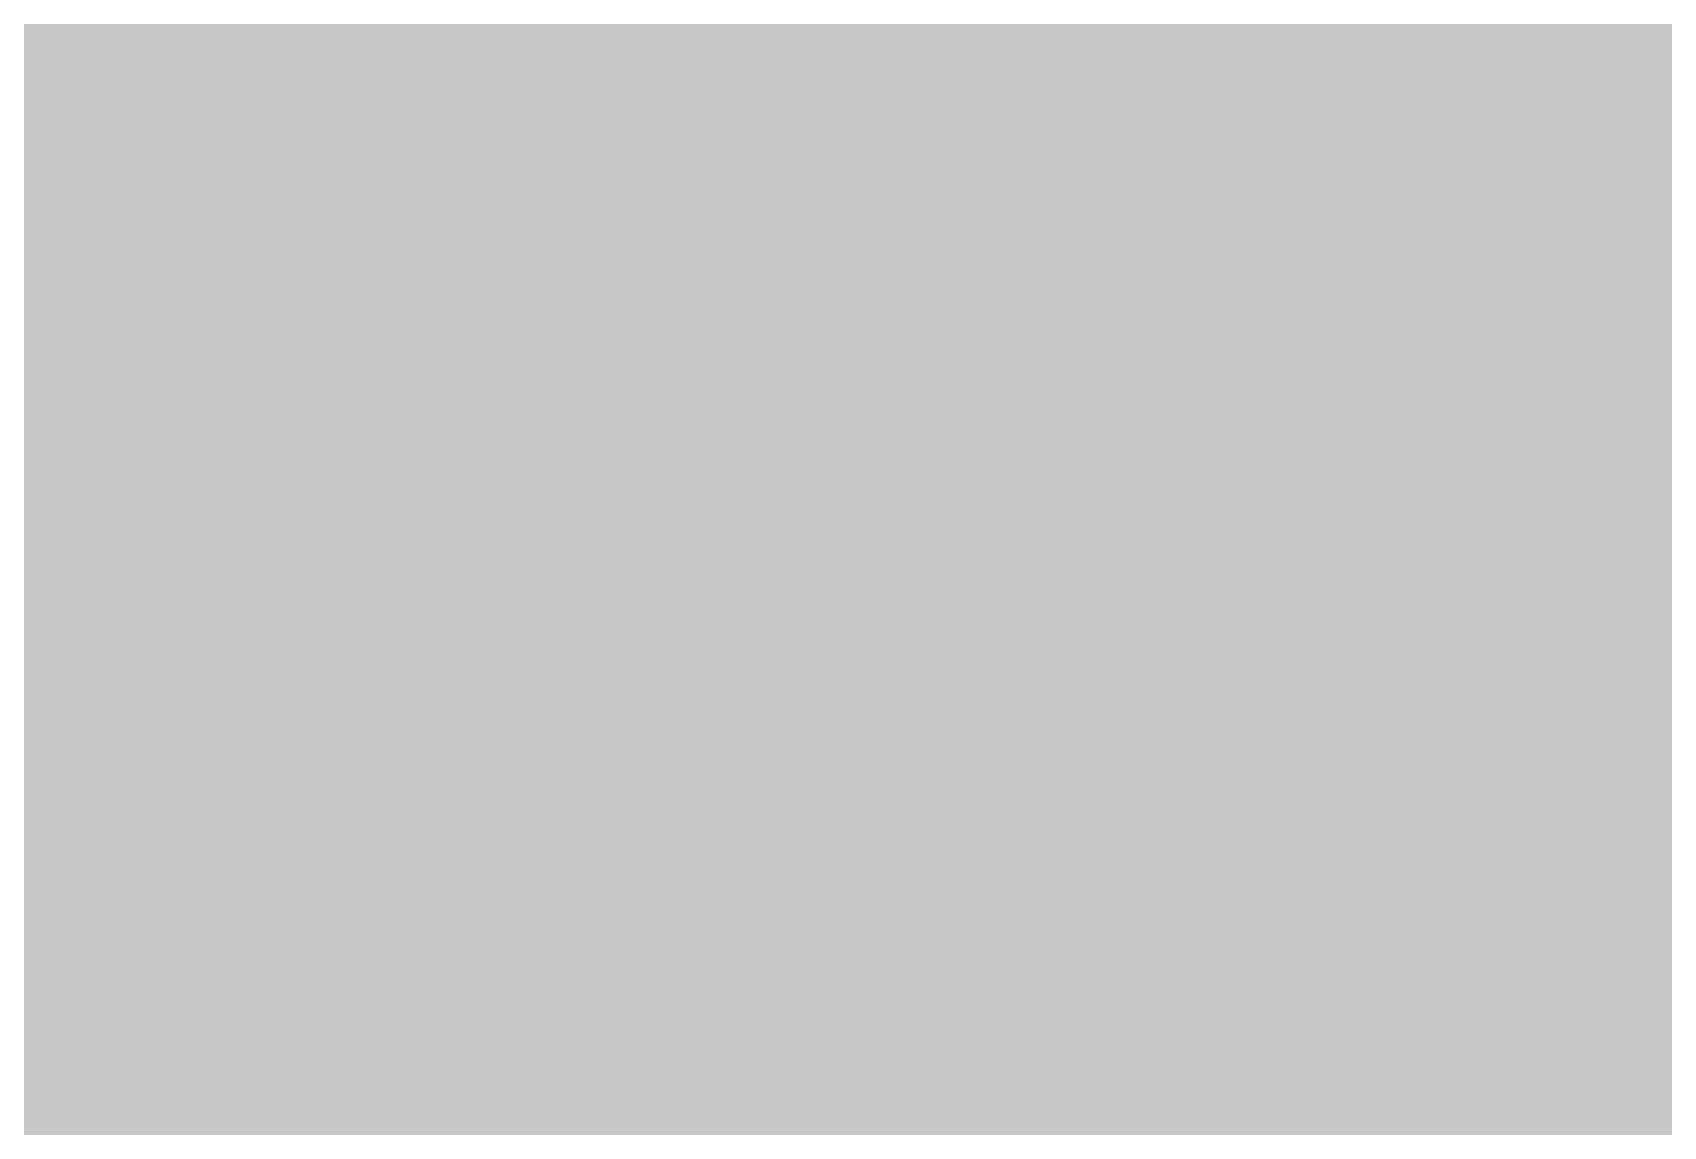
# Model space of a CAD drawing. Header units: inches. Extents: x 1 to 35.5, y 1 to 35.6.
# Drawn here: x 9.87415 to 9.89456, y 11.40099 to 11.41468 of the extents above; entities that cross this region are included whole.
import ezdxf

# ---------------------------------------------------------------- set-up
doc = ezdxf.new("R2010")
doc.units = ezdxf.units.IN
for name, color, linetype in [('Bottom Overlay', 54, 'Continuous'), ('Mechanical 2', 216, 'Continuous'), ('Mechanical 4', 56, 'Continuous')]:
    doc.layers.add(name, color=color, linetype=linetype)

# ---------------------------------------------------------------- blocks, each defined once
blk = doc.blocks.new('SOIC_8_B_34')
at = {"layer": 'Bottom Overlay'}
blk.add_lwpolyline([(1.59999934, -2.50000262, 0.1999996, 0.1999996, 0), (-1.60000188, -2.50000008, 0.1999996, 0.1999996, 0)], format="xyseb", dxfattribs=at)
at = {"layer": 'Mechanical 4'}
blk.add_lwpolyline([(1.999996, -2.49999754, 0.2499995, 0.2499995, 0), (-2.00000362, -2.50000008, 0.2499995, 0.2499995, 0)], format="xyseb", dxfattribs=at)
blk = doc.blocks.new('0603C_B_56')
at = {"layer": 'Bottom Overlay'}
for points in [[(-1.39999974, 0.7000011399999999, 0.1999996, 0.1999996, 0), (-1.39999974, -0.7000011399999999, 0.1999996, 0.1999996, 0)], [(1.39999974, 0.7000011399999999, 0.1999996, 0.1999996, 0), (-1.39999974, 0.7000011399999999, 0.1999996, 0.1999996, 0)]]:
    blk.add_lwpolyline(points, format="xyseb", dxfattribs=at)
blk.add_lwpolyline([(-1.44999964, 0.7000011399999999, 0.0999998, 0.0999998, 1), (-1.34999984, 0.7000011399999999, 0.0999998, 0.0999998, 1)], format="xyseb", close=True, dxfattribs=at)
blk.add_lwpolyline([(-1.44999964, 0.7000011399999999, 0.0999998, 0.0999998, 1), (-1.34999984, 0.7000011399999999, 0.0999998, 0.0999998, 1)], format="xyseb", close=True, dxfattribs=at)

msp = doc.modelspace()

# ---------------------------------------------------------------- linework, layer by layer
at = {"layer": 'Mechanical 2'}
msp.add_lwpolyline([(35.1249996, 18.12500058, 0.2499995, 0.2499995, 1), (1.12500156, 18.12500058, 0.2499995, 0.2499995, 1)], format="xyseb", close=True, dxfattribs=at)

# ---------------------------------------------------------------- block references
for name, p, rotation in [('0603C_B_56', (9.700000919999999, 12.9999994), 120), ('SOIC_8_B_34', (7.999999239999999, 9.700000919999999), 125)]:
    msp.add_blockref(name, p, dxfattribs=dict(rotation=rotation))

doc.saveas('drawing.dxf')
